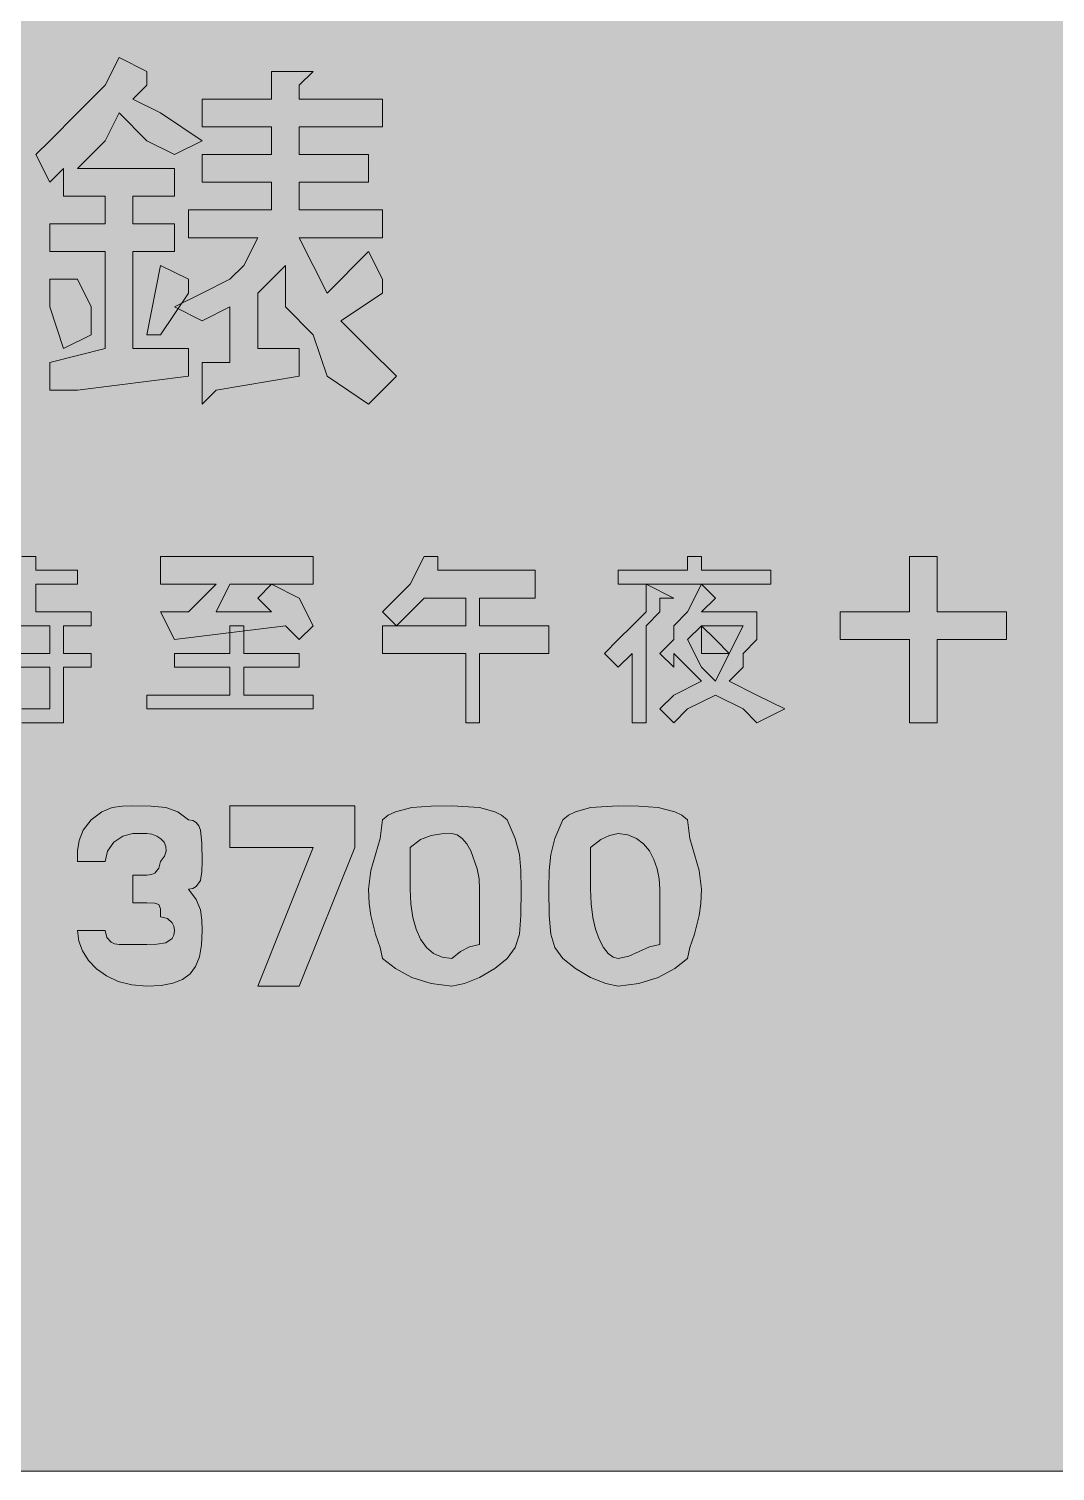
# Model space of a CAD drawing. Header units: metres. Extents: x 9 to 558, y 12 to 260.
# Drawn here: x 365 to 453.8, y 11.8 to 136.6 of the extents above; entities that cross this region are included whole.
import ezdxf

# ---------------------------------------------------------------- set-up
doc = ezdxf.new("R2010")
doc.units = ezdxf.units.M
doc.layers.add('FILL_BLACK_000000', color=7, linetype='Continuous', true_color=0x000000)
doc.layers.add('FILL_YELLOW_FFFF00', color=7, linetype='Continuous', true_color=0xffff00)

msp = doc.modelspace()

# ---------------------------------------------------------------- hatches: boundary and pattern name
at = {"layer": 'FILL_BLACK_000000', "true_color": 0x000000}
h = msp.add_hatch(color=7, dxfattribs=at)
h.dxf.hatch_style = 1
h.paths.add_polyline_path([(366.81, 126.96), (369.21, 129.36), (371.61, 131.76), (372.81, 134.16), (375.21, 132.96), (375.21, 131.76), (374.01, 130.56), (376.41, 129.36), (380.01, 126.96), (377.61, 125.76), (375.21, 126.96), (372.81, 129.36), (371.61, 126.96), (369.21, 124.56), (377.61, 124.56), (377.61, 122.16), (374.01, 122.16), (374.01, 119.76), (377.61, 119.76), (377.61, 117.36), (374.01, 117.36), (374.01, 108.96), (378.81, 108.96), (378.81, 106.56), (369.21, 105.36), (368.01, 105.36), (366.81, 105.36), (366.81, 107.76), (371.61, 108.96), (371.61, 117.36), (366.81, 117.36), (366.81, 119.76), (371.61, 119.76), (371.61, 122.16), (368.01, 122.16), (368.01, 124.56), (366.81, 123.36), (365.61, 125.76), (366.81, 126.96)])
h = msp.add_hatch(color=7, dxfattribs=at)
h.dxf.hatch_style = 1
h.paths.add_polyline_path([(386.01, 130.56), (386.01, 132.96), (388.41, 132.96), (389.61, 132.96), (388.41, 131.76), (388.41, 130.56), (395.61, 130.56), (395.61, 128.16), (388.41, 128.16), (388.41, 125.76), (394.41, 125.76), (394.41, 123.36), (388.41, 123.36), (388.41, 120.96), (395.61, 120.96), (395.61, 118.56), (388.41, 118.56), (389.61, 116.16), (390.81, 113.76), (394.41, 117.36), (395.61, 114.96), (395.61, 113.76), (392.01, 111.36), (394.41, 108.96), (396.81, 106.56), (394.41, 104.16), (390.81, 106.56), (389.61, 110.16), (387.21, 112.56), (387.21, 116.16), (384.81, 113.76), (384.81, 108.96), (388.41, 108.96), (388.41, 106.56), (381.21, 105.36), (380.01, 104.16), (380.01, 105.36), (380.01, 107.76), (382.41, 107.76), (382.41, 112.56), (380.01, 111.36), (377.61, 112.56), (380.01, 113.76), (382.41, 114.96), (383.61, 116.16), (384.81, 118.56), (378.81, 118.56), (378.81, 120.96), (386.01, 120.96), (386.01, 123.36), (380.01, 123.36), (380.01, 125.76), (386.01, 125.76), (386.01, 128.16), (380.01, 128.16), (380.01, 130.56), (386.01, 130.56)])
h = msp.add_hatch(color=7, dxfattribs=at)
h.dxf.hatch_style = 1
h.paths.add_polyline_path([(376.41, 116.16), (378.81, 114.96), (378.81, 113.76), (376.41, 110.16), (375.21, 110.16), (376.41, 116.16)])
h = msp.add_hatch(color=7, dxfattribs=at)
h.dxf.hatch_style = 1
h.paths.add_polyline_path([(370.41, 112.56), (370.41, 110.16), (368.01, 108.96), (366.81, 112.56), (366.81, 114.96), (369.21, 114.96), (370.41, 112.56)])
h = msp.add_hatch(color=7, dxfattribs=at)
h.dxf.hatch_style = 1
h.paths.add_polyline_path([(369.21, 89.76), (369.21, 88.56), (365.61, 88.56), (365.61, 86.16), (370.41, 86.16), (370.41, 84.96), (368.01, 84.96), (368.01, 82.56), (370.41, 82.56), (370.41, 81.36), (368.01, 81.36), (368.01, 78.96), (368.01, 77.76), (368.01, 76.56), (366.81, 76.56), (365.61, 76.56), (364.41, 76.56), (364.41, 77.76), (365.61, 77.76), (366.81, 77.76), (366.81, 78.96), (366.81, 81.36), (360.81, 81.36), (360.81, 82.56), (366.81, 82.56), (366.81, 84.96), (360.81, 84.96), (360.81, 86.16), (364.41, 86.16), (364.41, 88.56), (362.01, 88.56), (362.01, 89.76), (364.41, 89.76), (364.41, 90.96), (365.61, 90.96), (365.61, 89.76), (369.21, 89.76)])
h = msp.add_hatch(color=7, dxfattribs=at)
h.dxf.hatch_style = 1
h.paths.add_polyline_path([(389.61, 84.96), (388.41, 83.76), (387.21, 84.96), (377.61, 83.76), (376.41, 86.16), (378.81, 86.16), (381.21, 88.56), (376.41, 88.56), (376.41, 90.96), (389.61, 90.96), (389.61, 88.56), (386.01, 88.56), (388.41, 87.36), (389.61, 84.96)])
h.paths.add_polyline_path([(382.41, 88.56), (381.21, 86.16), (386.01, 86.16), (384.81, 87.36), (386.01, 88.56), (382.41, 88.56)], flags=16)
h = msp.add_hatch(color=7, dxfattribs=at)
h.dxf.hatch_style = 1
h.paths.add_polyline_path([(398.01, 88.56), (399.21, 90.96), (400.41, 90.96), (400.41, 89.76), (408.81, 89.76), (408.81, 87.36), (404.01, 87.36), (404.01, 84.96), (410.01, 84.96), (410.01, 82.56), (404.01, 82.56), (404.01, 76.56), (402.81, 76.56), (402.81, 82.56), (395.61, 82.56), (395.61, 84.96), (396.81, 84.96), (395.61, 86.16), (398.01, 88.56)])
h.paths.add_polyline_path([(402.81, 84.96), (402.81, 87.36), (399.21, 87.36), (396.81, 84.96), (402.81, 84.96)], flags=16)
h = msp.add_hatch(color=7, dxfattribs=at)
h.dxf.hatch_style = 1
h.paths.add_polyline_path([(422.01, 89.76), (422.01, 90.96), (423.21, 90.96), (423.21, 89.76), (429.21, 89.76), (429.21, 88.56), (416.01, 88.56), (416.01, 89.76), (422.01, 89.76)])
h = msp.add_hatch(color=7, dxfattribs=at)
h.dxf.hatch_style = 1
h.paths.add_polyline_path([(443.61, 90.96), (443.61, 86.16), (449.61, 86.16), (449.61, 83.76), (443.61, 83.76), (443.61, 76.56), (441.21, 76.56), (441.21, 83.76), (435.21, 83.76), (435.21, 86.16), (441.21, 86.16), (441.21, 90.96), (442.41, 90.96), (443.61, 90.96)])
h = msp.add_hatch(color=7, dxfattribs=at)
h.dxf.hatch_style = 1
h.paths.add_polyline_path([(419.61, 87.36), (419.61, 86.16), (418.41, 84.96), (418.41, 76.56), (417.21, 76.56), (417.21, 82.56), (416.01, 81.36), (414.81, 82.56), (416.01, 83.76), (417.21, 84.96), (418.41, 86.16), (418.41, 88.56), (420.81, 87.36), (419.61, 87.36)])
h = msp.add_hatch(color=7, dxfattribs=at)
h.dxf.hatch_style = 1
h.paths.add_polyline_path([(428.01, 86.16), (428.01, 83.76), (426.81, 82.56), (426.81, 81.36), (425.61, 80.16), (428.01, 78.96), (430.41, 77.76), (428.01, 76.56), (426.81, 77.76), (424.41, 78.96), (422.01, 77.76), (420.81, 76.56), (419.61, 77.76), (420.81, 78.96), (423.21, 80.16), (420.81, 82.56), (420.81, 81.36), (419.61, 82.56), (420.81, 83.76), (420.81, 84.96), (422.01, 86.16), (423.21, 88.56), (424.41, 87.36), (423.21, 86.16), (426.81, 86.16), (428.01, 86.16)])
h.paths.add_polyline_path([(425.61, 82.56), (426.81, 84.96), (423.21, 84.96), (422.01, 83.76), (423.21, 81.36), (424.41, 80.16), (425.61, 82.56)], flags=16)
h = msp.add_hatch(color=7, dxfattribs=at)
h.dxf.hatch_style = 1
h.paths.add_polyline_path([(375.21, 78.96), (382.41, 78.96), (382.41, 81.36), (377.61, 81.36), (377.61, 82.56), (382.41, 82.56), (382.41, 84.96), (383.61, 84.96), (383.61, 83.76), (383.61, 82.56), (388.41, 82.56), (388.41, 81.36), (383.61, 81.36), (383.61, 78.96), (389.61, 78.96), (389.61, 77.76), (375.21, 77.76), (375.21, 78.96)])
h = msp.add_hatch(color=7, dxfattribs=at)
h.dxf.hatch_style = 1
h.paths.add_polyline_path([(423.21, 82.56), (423.21, 83.76), (423.21, 84.96), (424.41, 83.76), (425.61, 82.56), (424.41, 82.56), (423.21, 82.56)])
h = msp.add_hatch(color=7, dxfattribs=at)
h.dxf.hatch_style = 1
h.paths.add_polyline_path([(373.92, 53.87), (372.75, 54.17), (371.73, 54.65), (370.86, 55.26), (370.16, 55.99), (369.64, 56.8), (369.32, 57.66), (369.21, 58.56), (371.61, 58.56), (371.76, 57.96), (372.12, 57.55), (372.41, 57.41), (372.81, 57.36), (375.21, 57.36), (376.09, 57.38), (376.86, 57.51), (377.4, 57.87), (377.56, 58.16), (377.61, 58.56), (377.56, 58.96), (377.42, 59.25), (377.01, 59.61), (376.41, 59.76), (376.39, 60.45), (376.26, 60.81), (375.9, 60.94), (375.21, 60.96), (374.01, 60.96), (374.01, 63.36), (375.21, 63.36), (375.61, 63.41), (375.9, 63.55), (376.26, 63.96), (376.41, 64.56), (376.75, 65.01), (376.9, 65.44), (376.87, 65.85), (376.71, 66.21), (376.43, 66.52), (376.07, 66.75), (375.66, 66.91), (375.21, 66.96), (374.01, 66.96), (373.13, 66.75), (372.36, 66.21), (371.82, 65.44), (371.61, 64.56), (369.21, 64.56), (369.23, 65.46), (369.36, 66.36), (369.72, 67.26), (370.41, 68.16), (371.31, 68.85), (372.21, 69.21), (373.11, 69.34), (374.01, 69.36), (375.6, 69.34), (376.86, 69.21), (377.89, 68.85), (378.81, 68.16), (379.21, 68.1), (379.5, 67.93), (379.72, 67.65), (379.86, 67.26), (379.99, 66.13), (380.01, 64.56), (379.99, 63.68), (379.86, 62.91), (379.5, 62.37), (379.21, 62.21), (378.81, 62.16), (379.5, 61.26), (379.86, 60.36), (379.99, 59.46), (380.01, 58.56), (379.95, 57.32), (379.77, 56.29), (379.44, 55.46), (378.96, 54.81), (378.31, 54.33), (377.48, 54), (376.45, 53.82), (375.21, 53.76), (373.92, 53.87)])
h = msp.add_hatch(color=7, dxfattribs=at)
h.dxf.hatch_style = 1
h.paths.add_polyline_path([(389.61, 65.76), (382.41, 65.76), (382.41, 69.36), (393.21, 69.36), (393.21, 65.76), (388.41, 53.76), (384.81, 53.76), (389.61, 65.76)])
h = msp.add_hatch(color=7, dxfattribs=at)
h.dxf.hatch_style = 1
h.paths.add_polyline_path([(407.46, 58.26), (407.1, 57.1), (406.41, 56.16), (405.32, 55.28), (404.01, 54.51), (402.7, 53.97), (401.61, 53.76), (399.83, 53.97), (398.16, 54.51), (396.72, 55.28), (395.61, 56.16), (395.42, 57.1), (395.01, 58.26), (394.6, 59.87), (394.46, 60.92), (394.41, 62.16), (394.6, 63.77), (395.01, 65.16), (395.42, 66.55), (395.61, 68.16), (396.11, 68.56), (396.72, 68.85), (398.16, 69.21), (399.83, 69.34), (401.61, 69.36), (404.01, 69.21), (405.32, 68.85), (405.91, 68.56), (406.41, 68.16), (407.1, 66.55), (407.46, 65.16), (407.59, 63.77), (407.61, 62.16), (407.59, 59.87), (407.46, 58.26)])
h.paths.add_polyline_path([(403.8, 63.92), (403.26, 65.46), (402.9, 66.07), (402.49, 66.55), (402.06, 66.85), (401.61, 66.96), (400.71, 66.94), (399.81, 66.81), (398.91, 66.45), (398.01, 65.76), (398.01, 62.16), (398.07, 60.87), (398.23, 59.7), (398.52, 58.68), (398.91, 57.81), (399.42, 57.11), (400.03, 56.59), (400.77, 56.27), (401.61, 56.16), (402.36, 56.76), (403.13, 57.17), (404.01, 57.36), (404.01, 62.16), (403.96, 63.06), (403.8, 63.92)], flags=16)
h = msp.add_hatch(color=7, dxfattribs=at)
h.dxf.hatch_style = 1
h.paths.add_polyline_path([(423.02, 59.87), (422.61, 58.26), (422.2, 57.1), (422.01, 56.16), (420.9, 55.28), (419.46, 54.51), (417.79, 53.97), (416.01, 53.76), (414.92, 53.97), (413.61, 54.51), (412.3, 55.28), (411.21, 56.16), (410.52, 57.1), (410.16, 58.26), (410.03, 59.87), (410.01, 62.16), (410.03, 63.77), (410.16, 65.16), (410.52, 66.55), (411.21, 68.16), (411.71, 68.56), (412.3, 68.85), (413.61, 69.21), (416.01, 69.36), (417.79, 69.34), (419.46, 69.21), (420.9, 68.85), (421.51, 68.56), (422.01, 68.16), (422.2, 66.55), (422.61, 65.16), (423.02, 63.77), (423.21, 62.16), (423.16, 60.92), (423.02, 59.87)])
h.paths.add_polyline_path([(419.38, 63.92), (419.1, 64.73), (418.71, 65.46), (418.2, 66.07), (417.58, 66.55), (416.85, 66.85), (416.01, 66.96), (415.26, 66.81), (414.49, 66.45), (413.61, 65.76), (413.61, 62.16), (413.66, 60.87), (413.82, 59.7), (414.05, 58.68), (414.36, 57.81), (414.72, 57.11), (415.13, 56.59), (415.56, 56.27), (416.01, 56.16), (416.91, 56.35), (417.81, 56.76), (418.71, 57.17), (419.61, 57.36), (419.61, 62.16), (419.55, 63.06), (419.38, 63.92)], flags=16)
at = {"layer": 'FILL_YELLOW_FFFF00', "true_color": 0xffff00}
h = msp.add_hatch(color=7, dxfattribs=at)
h.dxf.hatch_style = 1
h.paths.add_polyline_path([(551.26, 260.11), (552.02, 259.95), (553.41, 259.41), (556.41, 257.76), (556.81, 257.26), (557.1, 256.67), (557.46, 255.36), (557.61, 252.96), (557.61, 18.96), (557.61, 16.56), (557.56, 16.16), (557.42, 15.85), (557.01, 15.36), (556.6, 14.87), (556.46, 14.56), (556.41, 14.16), (553.41, 12.51), (552.02, 11.97), (551.26, 11.81), (550.41, 11.76), (16.41, 11.76), (15.53, 11.78), (14.76, 11.91), (14.22, 12.27), (14.06, 12.56), (14.01, 12.96), (13.13, 12.98), (12.36, 13.11), (11.82, 13.47), (11.66, 13.76), (11.61, 14.16), (10.82, 14.66), (10.22, 15.25), (9.8, 15.89), (9.51, 16.56), (9.25, 17.87), (9.21, 18.96), (9.21, 252.96), (9.21, 255.36), (9.92, 256.24), (10.41, 257.01), (10.9, 257.55), (11.21, 257.71), (11.61, 257.76), (11.66, 258.16), (11.82, 258.47), (12.36, 258.96), (13.13, 259.45), (14.01, 260.16), (16.41, 260.16), (550.41, 260.16), (551.26, 260.11)])

# ---------------------------------------------------------------- linework, layer by layer
at = {"layer": 'FILL_BLACK_000000', "lineweight": 0, "true_color": 0x000000}
for points in [[(366.81, 126.96), (369.21, 129.36), (371.61, 131.76), (372.81, 134.16), (375.21, 132.96), (375.21, 131.76), (374.01, 130.56), (376.41, 129.36), (380.01, 126.96), (377.61, 125.76), (375.21, 126.96), (372.81, 129.36), (371.61, 126.96), (369.21, 124.56), (377.61, 124.56), (377.61, 122.16), (374.01, 122.16), (374.01, 119.76), (377.61, 119.76), (377.61, 117.36), (374.01, 117.36), (374.01, 108.96), (378.81, 108.96), (378.81, 106.56), (369.21, 105.36), (368.01, 105.36), (366.81, 105.36), (366.81, 107.76), (371.61, 108.96), (371.61, 117.36), (366.81, 117.36), (366.81, 119.76), (371.61, 119.76), (371.61, 122.16), (368.01, 122.16), (368.01, 124.56), (366.81, 123.36), (365.61, 125.76)], [(386.01, 130.56), (386.01, 132.96), (388.41, 132.96), (389.61, 132.96), (388.41, 131.76), (388.41, 130.56), (395.61, 130.56), (395.61, 128.16), (388.41, 128.16), (388.41, 125.76), (394.41, 125.76), (394.41, 123.36), (388.41, 123.36), (388.41, 120.96), (395.61, 120.96), (395.61, 118.56), (388.41, 118.56), (389.61, 116.16), (390.81, 113.76), (394.41, 117.36), (395.61, 114.96), (395.61, 113.76), (392.01, 111.36), (394.41, 108.96), (396.81, 106.56), (394.41, 104.16), (390.81, 106.56), (389.61, 110.16), (387.21, 112.56), (387.21, 116.16), (384.81, 113.76), (384.81, 108.96), (388.41, 108.96), (388.41, 106.56), (381.21, 105.36), (380.01, 104.16), (380.01, 105.36), (380.01, 107.76), (382.41, 107.76), (382.41, 112.56), (380.01, 111.36), (377.61, 112.56), (380.01, 113.76), (382.41, 114.96), (383.61, 116.16), (384.81, 118.56), (378.81, 118.56), (378.81, 120.96), (386.01, 120.96), (386.01, 123.36), (380.01, 123.36), (380.01, 125.76), (386.01, 125.76), (386.01, 128.16), (380.01, 128.16), (380.01, 130.56)], [(376.41, 116.16), (378.81, 114.96), (378.81, 113.76), (376.41, 110.16), (375.21, 110.16)], [(370.41, 112.56), (370.41, 110.16), (368.01, 108.96), (366.81, 112.56), (366.81, 114.96), (369.21, 114.96)], [(389.61, 84.96), (388.41, 83.76), (387.21, 84.96), (377.61, 83.76), (376.41, 86.16), (378.81, 86.16), (381.21, 88.56), (376.41, 88.56), (376.41, 90.96), (389.61, 90.96), (389.61, 88.56), (386.01, 88.56), (388.41, 87.36)], [(398.01, 88.56), (399.21, 90.96), (400.41, 90.96), (400.41, 89.76), (408.81, 89.76), (408.81, 87.36), (404.01, 87.36), (404.01, 84.96), (410.01, 84.96), (410.01, 82.56), (404.01, 82.56), (404.01, 76.56), (402.81, 76.56), (402.81, 82.56), (395.61, 82.56), (395.61, 84.96), (396.81, 84.96), (395.61, 86.16)], [(422.01, 89.76), (422.01, 90.96), (423.21, 90.96), (423.21, 89.76), (429.21, 89.76), (429.21, 88.56), (416.01, 88.56), (416.01, 89.76)], [(443.61, 90.96), (443.61, 86.16), (449.61, 86.16), (449.61, 83.76), (443.61, 83.76), (443.61, 76.56), (441.21, 76.56), (441.21, 83.76), (435.21, 83.76), (435.21, 86.16), (441.21, 86.16), (441.21, 90.96), (442.41, 90.96)], [(382.41, 88.56), (381.21, 86.16), (386.01, 86.16), (384.81, 87.36), (386.01, 88.56)], [(419.61, 87.36), (419.61, 86.16), (418.41, 84.96), (418.41, 76.56), (417.21, 76.56), (417.21, 82.56), (416.01, 81.36), (414.81, 82.56), (416.01, 83.76), (417.21, 84.96), (418.41, 86.16), (418.41, 88.56), (420.81, 87.36)], [(428.01, 86.16), (428.01, 83.76), (426.81, 82.56), (426.81, 81.36), (425.61, 80.16), (428.01, 78.96), (430.41, 77.76), (428.01, 76.56), (426.81, 77.76), (424.41, 78.96), (422.01, 77.76), (420.81, 76.56), (419.61, 77.76), (420.81, 78.96), (423.21, 80.16), (420.81, 82.56), (420.81, 81.36), (419.61, 82.56), (420.81, 83.76), (420.81, 84.96), (422.01, 86.16), (423.21, 88.56), (424.41, 87.36), (423.21, 86.16), (426.81, 86.16)], [(402.81, 84.96), (402.81, 87.36), (399.21, 87.36), (396.81, 84.96)], [(375.21, 78.96), (382.41, 78.96), (382.41, 81.36), (377.61, 81.36), (377.61, 82.56), (382.41, 82.56), (382.41, 84.96), (383.61, 84.96), (383.61, 83.76), (383.61, 82.56), (388.41, 82.56), (388.41, 81.36), (383.61, 81.36), (383.61, 78.96), (389.61, 78.96), (389.61, 77.76), (375.21, 77.76)], [(425.61, 82.56), (426.81, 84.96), (423.21, 84.96), (422.01, 83.76), (423.21, 81.36), (424.41, 80.16)], [(423.21, 82.56), (423.21, 83.76), (423.21, 84.96), (424.41, 83.76), (425.61, 82.56), (424.41, 82.56)], [(373.92, 53.87), (372.75, 54.17), (371.73, 54.65), (370.86, 55.26), (370.16, 55.99), (369.64, 56.8), (369.32, 57.66), (369.21, 58.56), (371.61, 58.56), (371.76, 57.96), (372.12, 57.55), (372.41, 57.41), (372.81, 57.36), (375.21, 57.36), (376.09, 57.38), (376.86, 57.51), (377.4, 57.87), (377.56, 58.16), (377.61, 58.56), (377.56, 58.96), (377.42, 59.25), (377.01, 59.61), (376.41, 59.76), (376.39, 60.45), (376.26, 60.81), (375.9, 60.94), (375.21, 60.96), (374.01, 60.96), (374.01, 63.36), (375.21, 63.36), (375.61, 63.41), (375.9, 63.55), (376.26, 63.96), (376.41, 64.56), (376.75, 65.01), (376.9, 65.44), (376.87, 65.85), (376.71, 66.21), (376.43, 66.52), (376.07, 66.75), (375.66, 66.91), (375.21, 66.96), (374.01, 66.96), (373.13, 66.75), (372.36, 66.21), (371.82, 65.44), (371.61, 64.56), (369.21, 64.56), (369.23, 65.46), (369.36, 66.36), (369.72, 67.26), (370.41, 68.16), (371.31, 68.85), (372.21, 69.21), (373.11, 69.34), (374.01, 69.36), (375.6, 69.34), (376.86, 69.21), (377.89, 68.85), (378.81, 68.16), (379.21, 68.1), (379.5, 67.93), (379.72, 67.65), (379.86, 67.26), (379.99, 66.13), (380.01, 64.56), (379.99, 63.68), (379.86, 62.91), (379.5, 62.37), (379.21, 62.21), (378.81, 62.16), (379.5, 61.26), (379.86, 60.36), (379.99, 59.46), (380.01, 58.56), (379.95, 57.32), (379.77, 56.29), (379.44, 55.46), (378.96, 54.81), (378.31, 54.33), (377.48, 54), (376.45, 53.82), (375.21, 53.76)], [(389.61, 65.76), (382.41, 65.76), (382.41, 69.36), (393.21, 69.36), (393.21, 65.76), (388.41, 53.76), (384.81, 53.76)], [(407.46, 58.26), (407.1, 57.1), (406.41, 56.16), (405.32, 55.28), (404.01, 54.51), (402.7, 53.97), (401.61, 53.76), (399.83, 53.97), (398.16, 54.51), (396.72, 55.28), (395.61, 56.16), (395.42, 57.1), (395.01, 58.26), (394.6, 59.87), (394.46, 60.92), (394.41, 62.16), (394.6, 63.77), (395.01, 65.16), (395.42, 66.55), (395.61, 68.16), (396.11, 68.56), (396.72, 68.85), (398.16, 69.21), (399.83, 69.34), (401.61, 69.36), (404.01, 69.21), (405.32, 68.85), (405.91, 68.56), (406.41, 68.16), (407.1, 66.55), (407.46, 65.16), (407.59, 63.77), (407.61, 62.16), (407.59, 59.87)], [(423.02, 59.87), (422.61, 58.26), (422.2, 57.1), (422.01, 56.16), (420.9, 55.28), (419.46, 54.51), (417.79, 53.97), (416.01, 53.76), (414.92, 53.97), (413.61, 54.51), (412.3, 55.28), (411.21, 56.16), (410.52, 57.1), (410.16, 58.26), (410.03, 59.87), (410.01, 62.16), (410.03, 63.77), (410.16, 65.16), (410.52, 66.55), (411.21, 68.16), (411.71, 68.56), (412.3, 68.85), (413.61, 69.21), (416.01, 69.36), (417.79, 69.34), (419.46, 69.21), (420.9, 68.85), (421.51, 68.56), (422.01, 68.16), (422.2, 66.55), (422.61, 65.16), (423.02, 63.77), (423.21, 62.16), (423.16, 60.92)], [(403.8, 63.92), (403.26, 65.46), (402.9, 66.07), (402.49, 66.55), (402.06, 66.85), (401.61, 66.96), (400.71, 66.94), (399.81, 66.81), (398.91, 66.45), (398.01, 65.76), (398.01, 62.16), (398.07, 60.87), (398.23, 59.7), (398.52, 58.68), (398.91, 57.81), (399.42, 57.11), (400.03, 56.59), (400.77, 56.27), (401.61, 56.16), (402.36, 56.76), (403.13, 57.17), (404.01, 57.36), (404.01, 62.16), (403.96, 63.06)], [(419.38, 63.92), (419.1, 64.73), (418.71, 65.46), (418.2, 66.07), (417.58, 66.55), (416.85, 66.85), (416.01, 66.96), (415.26, 66.81), (414.49, 66.45), (413.61, 65.76), (413.61, 62.16), (413.66, 60.87), (413.82, 59.7), (414.05, 58.68), (414.36, 57.81), (414.72, 57.11), (415.13, 56.59), (415.56, 56.27), (416.01, 56.16), (416.91, 56.35), (417.81, 56.76), (418.71, 57.17), (419.61, 57.36), (419.61, 62.16), (419.55, 63.06)]]:
    msp.add_lwpolyline(points, close=True, dxfattribs=at)
for points in [[(364.41, 90.96), (365.61, 90.96), (365.61, 89.76), (369.21, 89.76), (369.21, 88.56), (365.61, 88.56), (365.61, 86.16), (370.41, 86.16), (370.41, 84.96), (368.01, 84.96), (368.01, 82.56), (370.41, 82.56), (370.41, 81.36), (368.01, 81.36), (368.01, 78.96), (368.01, 77.76), (368.01, 76.56), (366.81, 76.56), (365.61, 76.56), (364.41, 76.56)], [(360.81, 82.56), (366.81, 82.56), (366.81, 84.96), (360.81, 84.96)], [(364.41, 77.76), (365.61, 77.76), (366.81, 77.76), (366.81, 78.96), (366.81, 81.36), (360.81, 81.36)]]:
    msp.add_lwpolyline(points, dxfattribs=at)
at = {"layer": 'FILL_YELLOW_FFFF00', "lineweight": 0, "true_color": 0xffff00}
msp.add_lwpolyline([(16.41, 260.16), (550.41, 260.16), (551.26, 260.11), (552.02, 259.95), (553.41, 259.41), (556.41, 257.76), (556.81, 257.26), (557.1, 256.67), (557.46, 255.36), (557.61, 252.96), (557.61, 18.96), (557.61, 16.56), (557.56, 16.16), (557.42, 15.85), (557.01, 15.36), (556.6, 14.87), (556.46, 14.56), (556.41, 14.16), (553.41, 12.51), (552.02, 11.97), (551.26, 11.81), (550.41, 11.76), (16.41, 11.76)], dxfattribs=at)

doc.saveas('drawing.dxf')
